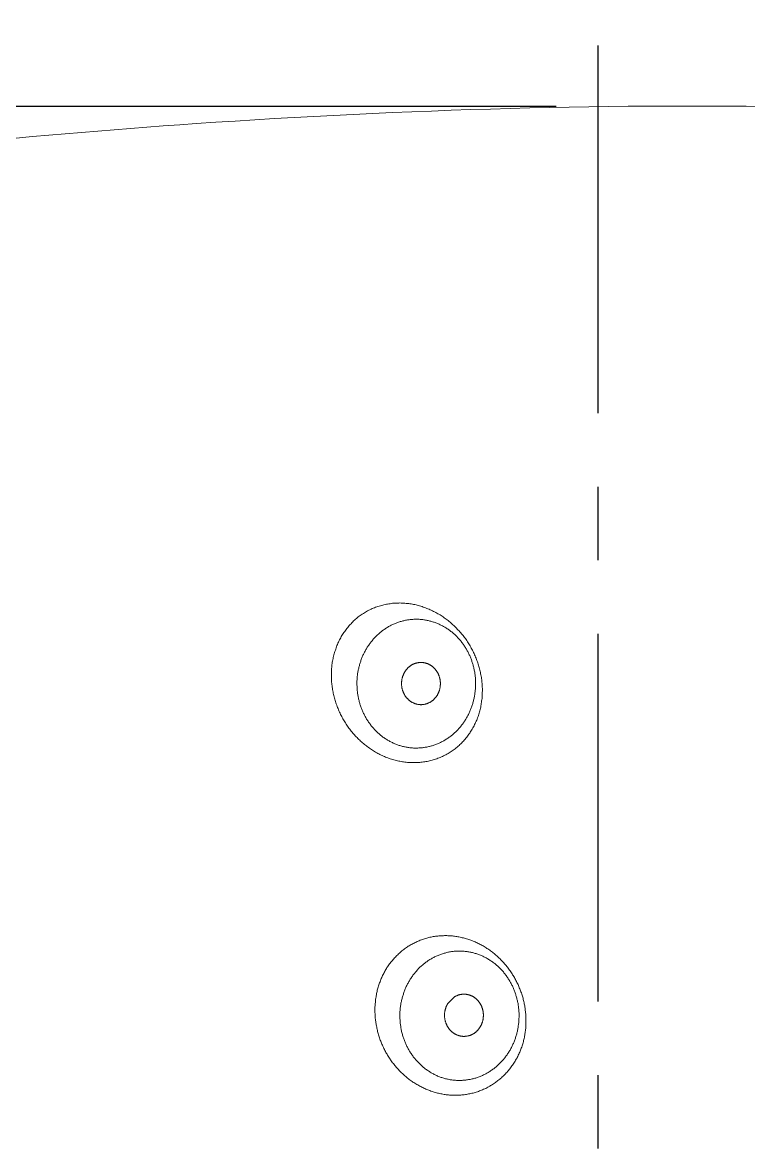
# Model space of a CAD drawing. Extents: x -5208 to -4788, y -2139 to -1842.
# Drawn here: x -5016.82 to -4999.55, y -2040.08 to -2013.2 of the extents above; entities that cross this region are included whole.
import ezdxf

# ---------------------------------------------------------------- set-up
doc = ezdxf.new("R2010")
doc.units = 0
doc.header["$LTSCALE"] = 7
doc.linetypes.add('CENTER', pattern=[2, 1.25, -0.25, 0.25, -0.25])
for name, color, linetype in [('1', 1, 'CENTER'), ('D', 2, 'CONTINUOUS'), ('Trimetric', 7, 'CONTINUOUS')]:
    doc.layers.add(name, color=color, linetype=linetype)

msp = doc.modelspace()

# ---------------------------------------------------------------- linework, layer by layer
at = {"layer": '1'}
msp.add_line((-5003.129, -2106.49), (-5003.129, -2013.196), dxfattribs=at)
at = {"layer": 'D'}
msp.add_line((-5004.129, -2015.196), (-5075.132, -2015.196), dxfattribs=at)
at = {"layer": 'Trimetric', "color": 0, "linetype": 'Continuous', "lineweight": 18}
for points in [[(-4999.141, -2015.192), (-4999.609, -2015.187), (-5000.077, -2015.184), (-5000.544, -2015.181), (-5001.012, -2015.181), (-5001.48, -2015.182), (-5001.948, -2015.184), (-5002.415, -2015.187), (-5002.883, -2015.193), (-5003.351, -2015.199), (-5003.818, -2015.207), (-5004.286, -2015.217), (-5004.754, -2015.226), (-5005.221, -2015.239), (-5005.689, -2015.252), (-5006.156, -2015.266), (-5006.624, -2015.283), (-5007.091, -2015.3), (-5007.559, -2015.317), (-5008.026, -2015.337), (-5008.493, -2015.358), (-5008.961, -2015.379), (-5009.428, -2015.403), (-5009.895, -2015.429), (-5010.362, -2015.454), (-5010.829, -2015.479), (-5011.296, -2015.509), (-5011.763, -2015.539), (-5012.229, -2015.569), (-5012.696, -2015.599)], [(-5012.696, -2015.599), (-5013.085, -2015.627), (-5013.475, -2015.655), (-5013.864, -2015.684), (-5014.254, -2015.713), (-5014.643, -2015.745), (-5015.032, -2015.776), (-5015.421, -2015.807), (-5015.811, -2015.84), (-5016.2, -2015.874), (-5016.589, -2015.908), (-5016.978, -2015.944)], [(-5006.707, -2036.539), (-5006.712, -2036.547), (-5006.717, -2036.556), (-5006.721, -2036.564), (-5006.726, -2036.573), (-5006.73, -2036.581), (-5006.734, -2036.59), (-5006.738, -2036.599), (-5006.742, -2036.608), (-5006.746, -2036.617), (-5006.75, -2036.626), (-5006.753, -2036.635), (-5006.756, -2036.644), (-5006.759, -2036.653), (-5006.762, -2036.662), (-5006.764, -2036.672), (-5006.767, -2036.681), (-5006.769, -2036.69), (-5006.771, -2036.7), (-5006.773, -2036.709), (-5006.775, -2036.719), (-5006.777, -2036.728), (-5006.778, -2036.738), (-5006.78, -2036.747), (-5006.781, -2036.757), (-5006.781, -2036.767), (-5006.782, -2036.776), (-5006.783, -2036.786), (-5006.784, -2036.795), (-5006.784, -2036.805), (-5006.784, -2036.815), (-5006.784, -2036.824), (-5006.784, -2036.834), (-5006.783, -2036.844), (-5006.783, -2036.853), (-5006.782, -2036.863), (-5006.781, -2036.873), (-5006.78, -2036.882), (-5006.779, -2036.892), (-5006.777, -2036.901), (-5006.775, -2036.911), (-5006.774, -2036.92), (-5006.772, -2036.93), (-5006.77, -2036.939), (-5006.767, -2036.949), (-5006.765, -2036.958), (-5006.763, -2036.967), (-5006.76, -2036.977), (-5006.757, -2036.986), (-5006.754, -2036.995), (-5006.751, -2037.004), (-5006.747, -2037.013), (-5006.744, -2037.022), (-5006.74, -2037.031), (-5006.736, -2037.04), (-5006.732, -2037.048), (-5006.728, -2037.057), (-5006.723, -2037.066), (-5006.718, -2037.074), (-5006.713, -2037.083), (-5006.709, -2037.091), (-5006.704, -2037.099), (-5006.698, -2037.107), (-5006.693, -2037.115), (-5006.688, -2037.123), (-5006.682, -2037.131), (-5006.676, -2037.139), (-5006.67, -2037.147), (-5006.664, -2037.154), (-5006.658, -2037.161), (-5006.652, -2037.169), (-5006.645, -2037.176), (-5006.638, -2037.183), (-5006.632, -2037.19), (-5006.625, -2037.196), (-5006.617, -2037.203), (-5006.61, -2037.209), (-5006.603, -2037.215), (-5006.595, -2037.221), (-5006.588, -2037.228), (-5006.58, -2037.233), (-5006.572, -2037.239), (-5006.564, -2037.244), (-5006.556, -2037.25), (-5006.548, -2037.255), (-5006.54, -2037.26), (-5006.531, -2037.265), (-5006.523, -2037.269), (-5006.514, -2037.274), (-5006.506, -2037.278), (-5006.497, -2037.282), (-5006.488, -2037.286), (-5006.479, -2037.289), (-5006.47, -2037.293), (-5006.461, -2037.296), (-5006.452, -2037.299), (-5006.442, -2037.302), (-5006.433, -2037.305), (-5006.424, -2037.307), (-5006.414, -2037.309), (-5006.405, -2037.311), (-5006.395, -2037.313), (-5006.386, -2037.315), (-5006.376, -2037.316), (-5006.367, -2037.317), (-5006.357, -2037.318), (-5006.348, -2037.319), (-5006.338, -2037.319), (-5006.328, -2037.32), (-5006.319, -2037.32), (-5006.309, -2037.32), (-5006.299, -2037.319), (-5006.29, -2037.318), (-5006.28, -2037.318), (-5006.27, -2037.317), (-5006.261, -2037.315), (-5006.251, -2037.314), (-5006.242, -2037.312), (-5006.232, -2037.31), (-5006.223, -2037.308), (-5006.213, -2037.306), (-5006.204, -2037.304), (-5006.195, -2037.301), (-5006.186, -2037.298), (-5006.177, -2037.295), (-5006.167, -2037.291), (-5006.158, -2037.288), (-5006.15, -2037.284), (-5006.141, -2037.28), (-5006.132, -2037.276), (-5006.123, -2037.272), (-5006.115, -2037.267), (-5006.106, -2037.262), (-5006.098, -2037.258), (-5006.09, -2037.253), (-5006.082, -2037.247), (-5006.074, -2037.242), (-5006.066, -2037.236), (-5006.058, -2037.23), (-5006.051, -2037.224), (-5006.043, -2037.219), (-5006.035, -2037.212), (-5006.028, -2037.206), (-5006.021, -2037.199), (-5006.014, -2037.193), (-5006.007, -2037.186), (-5006, -2037.179), (-5005.994, -2037.172), (-5005.987, -2037.165), (-5005.981, -2037.158), (-5005.975, -2037.15), (-5005.969, -2037.143), (-5005.963, -2037.135), (-5005.957, -2037.127), (-5005.951, -2037.119), (-5005.946, -2037.111), (-5005.941, -2037.103), (-5005.936, -2037.095), (-5005.931, -2037.087), (-5005.926, -2037.078), (-5005.922, -2037.07), (-5005.917, -2037.061), (-5005.913, -2037.053), (-5005.908, -2037.044), (-5005.905, -2037.035), (-5005.901, -2037.026), (-5005.897, -2037.017), (-5005.894, -2037.008), (-5005.89, -2036.999), (-5005.887, -2036.99), (-5005.884, -2036.981), (-5005.881, -2036.972), (-5005.879, -2036.962), (-5005.876, -2036.953), (-5005.874, -2036.944), (-5005.872, -2036.934), (-5005.87, -2036.925), (-5005.868, -2036.915), (-5005.866, -2036.906), (-5005.865, -2036.896), (-5005.864, -2036.887), (-5005.863, -2036.877), (-5005.861, -2036.868), (-5005.861, -2036.858), (-5005.86, -2036.848), (-5005.859, -2036.839), (-5005.859, -2036.829), (-5005.859, -2036.819), (-5005.859, -2036.81), (-5005.859, -2036.8), (-5005.86, -2036.79), (-5005.86, -2036.781), (-5005.861, -2036.771), (-5005.862, -2036.761), (-5005.864, -2036.752), (-5005.865, -2036.742), (-5005.866, -2036.733), (-5005.868, -2036.723), (-5005.87, -2036.714), (-5005.872, -2036.704), (-5005.873, -2036.695), (-5005.876, -2036.685), (-5005.878, -2036.676), (-5005.881, -2036.667), (-5005.883, -2036.657), (-5005.886, -2036.648), (-5005.889, -2036.639), (-5005.893, -2036.63), (-5005.896, -2036.621), (-5005.9, -2036.612), (-5005.904, -2036.603), (-5005.908, -2036.594), (-5005.912, -2036.586), (-5005.916, -2036.577), (-5005.92, -2036.568), (-5005.925, -2036.56), (-5005.93, -2036.552), (-5005.935, -2036.543), (-5005.94, -2036.535), (-5005.945, -2036.527), (-5005.95, -2036.519), (-5005.956, -2036.511), (-5005.961, -2036.503), (-5005.967, -2036.495), (-5005.973, -2036.488), (-5005.979, -2036.48), (-5005.985, -2036.473), (-5005.992, -2036.466), (-5005.998, -2036.458), (-5006.005, -2036.452), (-5006.012, -2036.445), (-5006.019, -2036.438), (-5006.026, -2036.432), (-5006.033, -2036.425), (-5006.041, -2036.419), (-5006.048, -2036.413), (-5006.056, -2036.407), (-5006.064, -2036.401), (-5006.071, -2036.395), (-5006.079, -2036.39), (-5006.087, -2036.384), (-5006.096, -2036.379), (-5006.104, -2036.374), (-5006.112, -2036.37), (-5006.121, -2036.365), (-5006.129, -2036.361), (-5006.138, -2036.356), (-5006.147, -2036.352), (-5006.156, -2036.349), (-5006.165, -2036.345), (-5006.174, -2036.341), (-5006.183, -2036.338), (-5006.192, -2036.335), (-5006.201, -2036.332), (-5006.21, -2036.33), (-5006.22, -2036.327), (-5006.229, -2036.325), (-5006.239, -2036.323), (-5006.248, -2036.322), (-5006.258, -2036.32), (-5006.267, -2036.318), (-5006.277, -2036.318), (-5006.287, -2036.317), (-5006.296, -2036.316), (-5006.306, -2036.315), (-5006.315, -2036.315), (-5006.325, -2036.315), (-5006.335, -2036.315), (-5006.344, -2036.315), (-5006.354, -2036.316), (-5006.364, -2036.317), (-5006.373, -2036.318), (-5006.383, -2036.319), (-5006.392, -2036.321), (-5006.402, -2036.323), (-5006.411, -2036.325), (-5006.421, -2036.326), (-5006.43, -2036.329), (-5006.439, -2036.331), (-5006.449, -2036.334), (-5006.458, -2036.337), (-5006.467, -2036.34), (-5006.476, -2036.343), (-5006.485, -2036.347), (-5006.494, -2036.351), (-5006.503, -2036.355), (-5006.512, -2036.359), (-5006.52, -2036.363), (-5006.529, -2036.367), (-5006.537, -2036.372), (-5006.546, -2036.377)], [(-5006.546, -2036.377), (-5006.707, -2036.539)]]:
    msp.add_lwpolyline(points, dxfattribs=at)
for points in [[(-5008.021, -2027.014), (-5007.992, -2027.013), (-5007.962, -2027.012), (-5007.932, -2027.01), (-5007.903, -2027.009), (-5007.873, -2027.008), (-5007.844, -2027.006), (-5007.814, -2027.008), (-5007.785, -2027.01), (-5007.755, -2027.012), (-5007.726, -2027.014), (-5007.696, -2027.016), (-5007.666, -2027.017), (-5007.637, -2027.021), (-5007.608, -2027.026), (-5007.578, -2027.03), (-5007.549, -2027.035), (-5007.52, -2027.041), (-5007.491, -2027.046), (-5007.462, -2027.053), (-5007.434, -2027.06), (-5007.405, -2027.067), (-5007.376, -2027.075), (-5007.348, -2027.084), (-5007.32, -2027.092), (-5007.292, -2027.102), (-5007.264, -2027.113), (-5007.236, -2027.123), (-5007.209, -2027.134), (-5007.181, -2027.145), (-5007.153, -2027.155), (-5007.126, -2027.167), (-5007.1, -2027.18), (-5007.073, -2027.193), (-5007.047, -2027.206), (-5007.02, -2027.219), (-5006.994, -2027.233), (-5006.967, -2027.246), (-5006.941, -2027.261), (-5006.916, -2027.276), (-5006.891, -2027.291), (-5006.866, -2027.307), (-5006.841, -2027.323), (-5006.816, -2027.339), (-5006.792, -2027.357), (-5006.768, -2027.374), (-5006.744, -2027.391), (-5006.72, -2027.409), (-5006.697, -2027.427), (-5006.674, -2027.446), (-5006.651, -2027.465), (-5006.629, -2027.485), (-5006.607, -2027.505), (-5006.585, -2027.525), (-5006.563, -2027.544), (-5006.541, -2027.564), (-5006.52, -2027.585), (-5006.5, -2027.606), (-5006.48, -2027.628), (-5006.459, -2027.65), (-5006.439, -2027.671), (-5006.419, -2027.693), (-5006.399, -2027.715), (-5006.38, -2027.738), (-5006.361, -2027.76), (-5006.343, -2027.783), (-5006.325, -2027.807), (-5006.307, -2027.831), (-5006.289, -2027.854), (-5006.272, -2027.879), (-5006.256, -2027.903), (-5006.239, -2027.928), (-5006.223, -2027.952), (-5006.207, -2027.977), (-5006.191, -2028.003), (-5006.176, -2028.028), (-5006.162, -2028.054), (-5006.147, -2028.08), (-5006.133, -2028.106), (-5006.119, -2028.132), (-5006.106, -2028.158), (-5006.093, -2028.185), (-5006.08, -2028.212), (-5006.068, -2028.239), (-5006.056, -2028.266), (-5006.044, -2028.293), (-5006.033, -2028.32), (-5006.022, -2028.348), (-5006.012, -2028.376), (-5006.003, -2028.404), (-5005.994, -2028.432), (-5005.985, -2028.46), (-5005.976, -2028.488), (-5005.967, -2028.517), (-5005.958, -2028.545), (-5005.951, -2028.574), (-5005.944, -2028.603), (-5005.938, -2028.631), (-5005.931, -2028.66), (-5005.925, -2028.689), (-5005.918, -2028.718), (-5005.913, -2028.747), (-5005.908, -2028.776), (-5005.903, -2028.806), (-5005.9, -2028.835), (-5005.896, -2028.864), (-5005.893, -2028.894), (-5005.89, -2028.923), (-5005.888, -2028.953), (-5005.886, -2028.982), (-5005.885, -2029.012), (-5005.884, -2029.042), (-5005.883, -2029.071), (-5005.883, -2029.101), (-5005.885, -2029.13), (-5005.886, -2029.16), (-5005.888, -2029.19), (-5005.889, -2029.219), (-5005.891, -2029.249), (-5005.892, -2029.278), (-5005.897, -2029.308), (-5005.901, -2029.337), (-5005.905, -2029.366), (-5005.909, -2029.396), (-5005.913, -2029.425), (-5005.918, -2029.454), (-5005.924, -2029.483), (-5005.93, -2029.512), (-5005.937, -2029.541), (-5005.944, -2029.57), (-5005.952, -2029.598), (-5005.96, -2029.627), (-5005.969, -2029.655), (-5005.978, -2029.683), (-5005.987, -2029.711), (-5005.998, -2029.739), (-5006.008, -2029.767), (-5006.019, -2029.794), (-5006.031, -2029.821), (-5006.044, -2029.848), (-5006.057, -2029.875), (-5006.069, -2029.901), (-5006.082, -2029.928), (-5006.094, -2029.955), (-5006.11, -2029.98), (-5006.125, -2030.006), (-5006.14, -2030.031), (-5006.156, -2030.056), (-5006.171, -2030.082), (-5006.186, -2030.107), (-5006.203, -2030.131), (-5006.221, -2030.155), (-5006.238, -2030.179), (-5006.257, -2030.202), (-5006.275, -2030.225), (-5006.294, -2030.248), (-5006.314, -2030.27), (-5006.334, -2030.292), (-5006.354, -2030.314), (-5006.375, -2030.335), (-5006.395, -2030.356), (-5006.417, -2030.377), (-5006.439, -2030.397), (-5006.461, -2030.416), (-5006.483, -2030.436), (-5006.506, -2030.454), (-5006.529, -2030.473), (-5006.553, -2030.491), (-5006.577, -2030.508), (-5006.601, -2030.525), (-5006.625, -2030.542), (-5006.65, -2030.558), (-5006.675, -2030.574), (-5006.701, -2030.589), (-5006.727, -2030.602), (-5006.753, -2030.616), (-5006.78, -2030.63), (-5006.806, -2030.643), (-5006.832, -2030.657), (-5006.859, -2030.669), (-5006.887, -2030.68), (-5006.914, -2030.691), (-5006.942, -2030.701), (-5006.97, -2030.712), (-5006.997, -2030.723), (-5007.025, -2030.732), (-5007.054, -2030.741), (-5007.082, -2030.749), (-5007.111, -2030.756), (-5007.14, -2030.763), (-5007.168, -2030.77), (-5007.197, -2030.776), (-5007.227, -2030.781), (-5007.256, -2030.786), (-5007.285, -2030.79), (-5007.314, -2030.794), (-5007.344, -2030.798), (-5007.373, -2030.8), (-5007.403, -2030.802), (-5007.432, -2030.804), (-5007.462, -2030.805), (-5007.492, -2030.806), (-5007.521, -2030.806), (-5007.551, -2030.806), (-5007.58, -2030.805), (-5007.61, -2030.804), (-5007.64, -2030.801), (-5007.669, -2030.799), (-5007.699, -2030.796), (-5007.728, -2030.793), (-5007.757, -2030.789), (-5007.787, -2030.784), (-5007.816, -2030.779), (-5007.845, -2030.774), (-5007.874, -2030.768), (-5007.903, -2030.761), (-5007.931, -2030.754), (-5007.96, -2030.747), (-5007.989, -2030.739), (-5008.017, -2030.731), (-5008.046, -2030.723), (-5008.074, -2030.713), (-5008.102, -2030.703), (-5008.13, -2030.694), (-5008.157, -2030.683), (-5008.185, -2030.672), (-5008.212, -2030.661), (-5008.239, -2030.649), (-5008.266, -2030.637), (-5008.293, -2030.624), (-5008.32, -2030.611), (-5008.346, -2030.598), (-5008.372, -2030.584), (-5008.398, -2030.57), (-5008.423, -2030.554), (-5008.449, -2030.539), (-5008.474, -2030.523), (-5008.499, -2030.508), (-5008.524, -2030.492), (-5008.549, -2030.476), (-5008.573, -2030.459), (-5008.597, -2030.441), (-5008.621, -2030.423), (-5008.644, -2030.405), (-5008.668, -2030.388), (-5008.691, -2030.37), (-5008.714, -2030.351), (-5008.737, -2030.332), (-5008.759, -2030.312), (-5008.781, -2030.293), (-5008.803, -2030.272), (-5008.824, -2030.252), (-5008.846, -2030.231), (-5008.866, -2030.21), (-5008.887, -2030.189), (-5008.907, -2030.167), (-5008.927, -2030.145), (-5008.946, -2030.123), (-5008.966, -2030.101), (-5008.985, -2030.078), (-5009.003, -2030.055), (-5009.022, -2030.032), (-5009.04, -2030.008), (-5009.057, -2029.984), (-5009.075, -2029.96), (-5009.092, -2029.936), (-5009.109, -2029.912), (-5009.125, -2029.887), (-5009.141, -2029.862), (-5009.157, -2029.837), (-5009.172, -2029.812), (-5009.188, -2029.786), (-5009.202, -2029.761), (-5009.216, -2029.735), (-5009.231, -2029.709), (-5009.244, -2029.682), (-5009.257, -2029.656), (-5009.27, -2029.629), (-5009.283, -2029.602), (-5009.295, -2029.575), (-5009.307, -2029.548), (-5009.318, -2029.521), (-5009.329, -2029.493), (-5009.34, -2029.466), (-5009.35, -2029.438), (-5009.36, -2029.41), (-5009.369, -2029.382), (-5009.379, -2029.354), (-5009.387, -2029.326), (-5009.396, -2029.297), (-5009.404, -2029.269), (-5009.411, -2029.24), (-5009.418, -2029.211), (-5009.425, -2029.183), (-5009.432, -2029.154), (-5009.437, -2029.125), (-5009.443, -2029.096), (-5009.448, -2029.066), (-5009.452, -2029.037), (-5009.456, -2029.008), (-5009.46, -2028.978), (-5009.463, -2028.949), (-5009.467, -2028.92), (-5009.47, -2028.89), (-5009.471, -2028.861), (-5009.473, -2028.831), (-5009.474, -2028.801), (-5009.475, -2028.772), (-5009.476, -2028.742), (-5009.477, -2028.713), (-5009.477, -2028.683), (-5009.476, -2028.653), (-5009.475, -2028.624), (-5009.473, -2028.594), (-5009.471, -2028.565), (-5009.469, -2028.535), (-5009.465, -2028.506), (-5009.462, -2028.476), (-5009.458, -2028.447), (-5009.454, -2028.418), (-5009.449, -2028.388), (-5009.443, -2028.359), (-5009.437, -2028.331), (-5009.43, -2028.302), (-5009.423, -2028.273), (-5009.416, -2028.244), (-5009.409, -2028.215), (-5009.402, -2028.187), (-5009.392, -2028.159), (-5009.382, -2028.131), (-5009.373, -2028.103), (-5009.363, -2028.075), (-5009.353, -2028.047), (-5009.343, -2028.019), (-5009.332, -2027.992), (-5009.32, -2027.964), (-5009.308, -2027.937), (-5009.295, -2027.911), (-5009.282, -2027.884), (-5009.269, -2027.858), (-5009.255, -2027.832), (-5009.24, -2027.806), (-5009.225, -2027.78), (-5009.21, -2027.755), (-5009.194, -2027.73), (-5009.177, -2027.705), (-5009.16, -2027.682), (-5009.142, -2027.658), (-5009.124, -2027.634), (-5009.106, -2027.611), (-5009.088, -2027.587), (-5009.07, -2027.564), (-5009.05, -2027.542), (-5009.03, -2027.52), (-5009.009, -2027.499), (-5008.989, -2027.477), (-5008.969, -2027.456), (-5008.948, -2027.434), (-5008.927, -2027.414), (-5008.904, -2027.395), (-5008.882, -2027.375), (-5008.859, -2027.356), (-5008.836, -2027.338), (-5008.812, -2027.32), (-5008.788, -2027.303), (-5008.764, -2027.285), (-5008.74, -2027.269), (-5008.715, -2027.253), (-5008.69, -2027.237), (-5008.665, -2027.222), (-5008.639, -2027.207), (-5008.613, -2027.193), (-5008.587, -2027.179), (-5008.56, -2027.166), (-5008.533, -2027.153), (-5008.506, -2027.141), (-5008.479, -2027.13), (-5008.452, -2027.118), (-5008.424, -2027.108), (-5008.396, -2027.098), (-5008.368, -2027.088), (-5008.34, -2027.08), (-5008.311, -2027.072), (-5008.283, -2027.064), (-5008.254, -2027.057), (-5008.225, -2027.049), (-5008.197, -2027.041), (-5008.168, -2027.037), (-5008.138, -2027.032), (-5008.109, -2027.028), (-5008.08, -2027.023), (-5008.051, -2027.019)], [(-5007.461, -2030.46), (-5007.482, -2030.459), (-5007.504, -2030.459), (-5007.526, -2030.458), (-5007.547, -2030.456), (-5007.569, -2030.455), (-5007.59, -2030.453), (-5007.612, -2030.45), (-5007.633, -2030.447), (-5007.655, -2030.444), (-5007.676, -2030.441), (-5007.697, -2030.437), (-5007.718, -2030.433), (-5007.74, -2030.429), (-5007.761, -2030.423), (-5007.782, -2030.418), (-5007.803, -2030.413), (-5007.823, -2030.407), (-5007.844, -2030.401), (-5007.865, -2030.394), (-5007.885, -2030.387), (-5007.906, -2030.38), (-5007.926, -2030.373), (-5007.946, -2030.365), (-5007.966, -2030.357), (-5007.986, -2030.348), (-5008.006, -2030.339), (-5008.025, -2030.329), (-5008.044, -2030.319), (-5008.063, -2030.309), (-5008.082, -2030.299), (-5008.102, -2030.289), (-5008.121, -2030.279), (-5008.139, -2030.268), (-5008.157, -2030.256), (-5008.175, -2030.244), (-5008.193, -2030.232), (-5008.212, -2030.221), (-5008.23, -2030.209), (-5008.248, -2030.197), (-5008.265, -2030.184), (-5008.282, -2030.171), (-5008.299, -2030.157), (-5008.316, -2030.143), (-5008.332, -2030.129), (-5008.349, -2030.115), (-5008.364, -2030.101), (-5008.38, -2030.086), (-5008.396, -2030.071), (-5008.412, -2030.056), (-5008.427, -2030.04), (-5008.442, -2030.025), (-5008.457, -2030.009), (-5008.47, -2029.993), (-5008.484, -2029.976), (-5008.498, -2029.959), (-5008.512, -2029.943), (-5008.526, -2029.926), (-5008.54, -2029.91), (-5008.553, -2029.893), (-5008.565, -2029.875), (-5008.577, -2029.857), (-5008.59, -2029.839), (-5008.602, -2029.821), (-5008.614, -2029.803), (-5008.626, -2029.785), (-5008.638, -2029.767), (-5008.649, -2029.748), (-5008.659, -2029.73), (-5008.67, -2029.711), (-5008.68, -2029.692), (-5008.69, -2029.673), (-5008.7, -2029.653), (-5008.709, -2029.634), (-5008.718, -2029.614), (-5008.727, -2029.595), (-5008.736, -2029.575), (-5008.745, -2029.555), (-5008.753, -2029.535), (-5008.761, -2029.515), (-5008.768, -2029.494), (-5008.775, -2029.474), (-5008.783, -2029.454), (-5008.789, -2029.433), (-5008.796, -2029.412), (-5008.802, -2029.392), (-5008.808, -2029.371), (-5008.814, -2029.35), (-5008.819, -2029.329), (-5008.824, -2029.308), (-5008.829, -2029.287), (-5008.834, -2029.266), (-5008.838, -2029.245), (-5008.842, -2029.224), (-5008.845, -2029.202), (-5008.848, -2029.181), (-5008.851, -2029.159), (-5008.854, -2029.138), (-5008.857, -2029.116), (-5008.86, -2029.095), (-5008.862, -2029.073), (-5008.863, -2029.052), (-5008.864, -2029.03), (-5008.865, -2029.009), (-5008.866, -2028.987), (-5008.867, -2028.965), (-5008.868, -2028.944), (-5008.869, -2028.922), (-5008.868, -2028.901), (-5008.868, -2028.879), (-5008.867, -2028.857), (-5008.866, -2028.836), (-5008.865, -2028.814), (-5008.863, -2028.793), (-5008.862, -2028.771), (-5008.86, -2028.75), (-5008.857, -2028.728), (-5008.854, -2028.707), (-5008.851, -2028.685), (-5008.848, -2028.664), (-5008.845, -2028.642), (-5008.841, -2028.621), (-5008.836, -2028.6), (-5008.831, -2028.579), (-5008.826, -2028.558), (-5008.821, -2028.537), (-5008.816, -2028.516), (-5008.811, -2028.495), (-5008.806, -2028.474), (-5008.799, -2028.453), (-5008.792, -2028.433), (-5008.786, -2028.412), (-5008.779, -2028.392), (-5008.772, -2028.371), (-5008.765, -2028.351), (-5008.758, -2028.33), (-5008.75, -2028.31), (-5008.742, -2028.29), (-5008.733, -2028.27), (-5008.724, -2028.251), (-5008.715, -2028.231), (-5008.706, -2028.211), (-5008.696, -2028.192), (-5008.686, -2028.173), (-5008.676, -2028.154), (-5008.666, -2028.135), (-5008.655, -2028.116), (-5008.644, -2028.097), (-5008.633, -2028.079), (-5008.622, -2028.06), (-5008.609, -2028.043), (-5008.597, -2028.025), (-5008.585, -2028.007), (-5008.573, -2027.989), (-5008.561, -2027.971), (-5008.548, -2027.953), (-5008.535, -2027.937), (-5008.521, -2027.92), (-5008.507, -2027.904), (-5008.493, -2027.887), (-5008.479, -2027.87), (-5008.465, -2027.854), (-5008.451, -2027.837), (-5008.436, -2027.822), (-5008.421, -2027.806), (-5008.406, -2027.791), (-5008.39, -2027.776), (-5008.375, -2027.761), (-5008.359, -2027.746), (-5008.342, -2027.732), (-5008.326, -2027.718), (-5008.309, -2027.704), (-5008.293, -2027.69), (-5008.275, -2027.677), (-5008.258, -2027.664), (-5008.241, -2027.651), (-5008.223, -2027.639), (-5008.205, -2027.627), (-5008.188, -2027.614), (-5008.169, -2027.603), (-5008.151, -2027.591), (-5008.132, -2027.58), (-5008.114, -2027.569), (-5008.095, -2027.558), (-5008.076, -2027.548), (-5008.057, -2027.538), (-5008.037, -2027.529), (-5008.018, -2027.519), (-5007.998, -2027.51), (-5007.978, -2027.502), (-5007.958, -2027.494), (-5007.938, -2027.487), (-5007.918, -2027.479), (-5007.898, -2027.471), (-5007.877, -2027.463), (-5007.857, -2027.456), (-5007.836, -2027.45), (-5007.815, -2027.445), (-5007.794, -2027.439), (-5007.773, -2027.434), (-5007.753, -2027.428), (-5007.732, -2027.422), (-5007.71, -2027.418), (-5007.689, -2027.414), (-5007.668, -2027.41), (-5007.647, -2027.407), (-5007.625, -2027.404), (-5007.604, -2027.401), (-5007.582, -2027.399), (-5007.561, -2027.397), (-5007.539, -2027.396), (-5007.517, -2027.394), (-5007.496, -2027.394), (-5007.474, -2027.393), (-5007.453, -2027.393), (-5007.431, -2027.394), (-5007.409, -2027.394), (-5007.388, -2027.395), (-5007.366, -2027.396), (-5007.345, -2027.398), (-5007.323, -2027.4), (-5007.302, -2027.402), (-5007.28, -2027.405), (-5007.259, -2027.408), (-5007.237, -2027.412), (-5007.216, -2027.415), (-5007.195, -2027.42), (-5007.174, -2027.424), (-5007.153, -2027.43), (-5007.132, -2027.436), (-5007.111, -2027.441), (-5007.09, -2027.447), (-5007.069, -2027.453), (-5007.049, -2027.459), (-5007.028, -2027.466), (-5007.008, -2027.474), (-5006.988, -2027.482), (-5006.968, -2027.49), (-5006.948, -2027.497), (-5006.928, -2027.505), (-5006.908, -2027.514), (-5006.888, -2027.523), (-5006.869, -2027.532), (-5006.849, -2027.542), (-5006.83, -2027.552), (-5006.811, -2027.563), (-5006.792, -2027.573), (-5006.774, -2027.584), (-5006.756, -2027.596), (-5006.737, -2027.607), (-5006.719, -2027.619), (-5006.701, -2027.631), (-5006.683, -2027.644), (-5006.666, -2027.656), (-5006.649, -2027.669), (-5006.631, -2027.682), (-5006.614, -2027.696), (-5006.598, -2027.71), (-5006.581, -2027.724), (-5006.565, -2027.738), (-5006.549, -2027.752), (-5006.533, -2027.767), (-5006.517, -2027.782), (-5006.502, -2027.797), (-5006.487, -2027.812), (-5006.472, -2027.828), (-5006.457, -2027.843), (-5006.442, -2027.86), (-5006.428, -2027.876), (-5006.414, -2027.892), (-5006.4, -2027.909), (-5006.387, -2027.926), (-5006.373, -2027.943), (-5006.36, -2027.96), (-5006.348, -2027.978), (-5006.335, -2027.995), (-5006.322, -2028.013), (-5006.311, -2028.031), (-5006.299, -2028.049), (-5006.287, -2028.067), (-5006.276, -2028.086), (-5006.265, -2028.104), (-5006.254, -2028.123), (-5006.243, -2028.142), (-5006.233, -2028.161), (-5006.223, -2028.18), (-5006.213, -2028.199), (-5006.204, -2028.219), (-5006.194, -2028.238), (-5006.186, -2028.258), (-5006.177, -2028.278), (-5006.169, -2028.298), (-5006.16, -2028.318), (-5006.153, -2028.338), (-5006.145, -2028.358), (-5006.138, -2028.379), (-5006.131, -2028.399), (-5006.124, -2028.42), (-5006.118, -2028.44), (-5006.111, -2028.461), (-5006.105, -2028.482), (-5006.1, -2028.503), (-5006.094, -2028.524), (-5006.089, -2028.545), (-5006.084, -2028.566), (-5006.08, -2028.587), (-5006.075, -2028.608), (-5006.071, -2028.629), (-5006.067, -2028.65), (-5006.064, -2028.672), (-5006.061, -2028.693), (-5006.058, -2028.715), (-5006.055, -2028.736), (-5006.053, -2028.758), (-5006.051, -2028.779), (-5006.049, -2028.801), (-5006.048, -2028.822), (-5006.047, -2028.844), (-5006.046, -2028.865), (-5006.045, -2028.887), (-5006.045, -2028.909), (-5006.044, -2028.93), (-5006.045, -2028.952), (-5006.046, -2028.974), (-5006.047, -2028.995), (-5006.048, -2029.017), (-5006.049, -2029.038), (-5006.051, -2029.06), (-5006.052, -2029.082), (-5006.055, -2029.103), (-5006.058, -2029.124), (-5006.061, -2029.146), (-5006.064, -2029.167), (-5006.067, -2029.189), (-5006.069, -2029.21), (-5006.073, -2029.231), (-5006.077, -2029.253), (-5006.081, -2029.274), (-5006.086, -2029.295), (-5006.091, -2029.316), (-5006.096, -2029.337), (-5006.102, -2029.358), (-5006.107, -2029.379), (-5006.114, -2029.399), (-5006.12, -2029.42), (-5006.126, -2029.441), (-5006.133, -2029.461), (-5006.141, -2029.482), (-5006.148, -2029.502), (-5006.155, -2029.522), (-5006.164, -2029.542), (-5006.172, -2029.562), (-5006.18, -2029.582), (-5006.189, -2029.602), (-5006.198, -2029.622), (-5006.207, -2029.641), (-5006.217, -2029.661), (-5006.227, -2029.68), (-5006.237, -2029.699), (-5006.247, -2029.718), (-5006.258, -2029.737), (-5006.269, -2029.756), (-5006.28, -2029.774), (-5006.291, -2029.792), (-5006.303, -2029.81), (-5006.315, -2029.829), (-5006.327, -2029.847), (-5006.34, -2029.864), (-5006.352, -2029.882), (-5006.365, -2029.899), (-5006.378, -2029.916), (-5006.392, -2029.933), (-5006.405, -2029.95), (-5006.419, -2029.967), (-5006.433, -2029.983), (-5006.448, -2029.999), (-5006.462, -2030.015), (-5006.477, -2030.031), (-5006.492, -2030.046), (-5006.507, -2030.062), (-5006.523, -2030.077), (-5006.539, -2030.091), (-5006.555, -2030.106), (-5006.571, -2030.121), (-5006.587, -2030.135), (-5006.604, -2030.148), (-5006.621, -2030.162), (-5006.638, -2030.175), (-5006.655, -2030.189), (-5006.672, -2030.201), (-5006.69, -2030.213), (-5006.708, -2030.225), (-5006.727, -2030.237), (-5006.745, -2030.249), (-5006.763, -2030.26), (-5006.781, -2030.272), (-5006.799, -2030.283), (-5006.819, -2030.293), (-5006.838, -2030.303), (-5006.857, -2030.313), (-5006.877, -2030.323), (-5006.896, -2030.333), (-5006.915, -2030.342), (-5006.935, -2030.351), (-5006.955, -2030.36), (-5006.975, -2030.368), (-5006.995, -2030.375), (-5007.015, -2030.383), (-5007.036, -2030.39), (-5007.056, -2030.397), (-5007.077, -2030.403), (-5007.098, -2030.409), (-5007.118, -2030.415), (-5007.139, -2030.42), (-5007.16, -2030.425), (-5007.182, -2030.43), (-5007.203, -2030.434), (-5007.224, -2030.437), (-5007.246, -2030.441), (-5007.267, -2030.444), (-5007.288, -2030.448), (-5007.31, -2030.451), (-5007.331, -2030.453), (-5007.353, -2030.454), (-5007.374, -2030.455), (-5007.396, -2030.457), (-5007.417, -2030.458), (-5007.439, -2030.459)], [(-5007.344, -2029.426), (-5007.334, -2029.426), (-5007.324, -2029.425), (-5007.314, -2029.425), (-5007.304, -2029.424), (-5007.295, -2029.423), (-5007.285, -2029.422), (-5007.275, -2029.42), (-5007.265, -2029.418), (-5007.256, -2029.417), (-5007.246, -2029.415), (-5007.237, -2029.412), (-5007.227, -2029.41), (-5007.218, -2029.407), (-5007.208, -2029.404), (-5007.199, -2029.401), (-5007.19, -2029.397), (-5007.181, -2029.394), (-5007.172, -2029.39), (-5007.163, -2029.386), (-5007.154, -2029.381), (-5007.145, -2029.377), (-5007.136, -2029.372), (-5007.128, -2029.368), (-5007.119, -2029.363), (-5007.111, -2029.357), (-5007.103, -2029.352), (-5007.094, -2029.346), (-5007.086, -2029.341), (-5007.078, -2029.335), (-5007.071, -2029.329), (-5007.063, -2029.323), (-5007.056, -2029.316), (-5007.048, -2029.31), (-5007.041, -2029.303), (-5007.034, -2029.296), (-5007.027, -2029.289), (-5007.02, -2029.282), (-5007.014, -2029.275), (-5007.007, -2029.267), (-5007.001, -2029.26), (-5006.995, -2029.252), (-5006.988, -2029.245), (-5006.983, -2029.237), (-5006.977, -2029.229), (-5006.972, -2029.22), (-5006.966, -2029.212), (-5006.96, -2029.204), (-5006.955, -2029.196), (-5006.95, -2029.187), (-5006.946, -2029.179), (-5006.941, -2029.17), (-5006.937, -2029.161), (-5006.932, -2029.152), (-5006.928, -2029.143), (-5006.924, -2029.134), (-5006.921, -2029.125), (-5006.917, -2029.116), (-5006.914, -2029.107), (-5006.91, -2029.097), (-5006.907, -2029.088), (-5006.905, -2029.079), (-5006.902, -2029.069), (-5006.899, -2029.06), (-5006.897, -2029.05), (-5006.895, -2029.041), (-5006.893, -2029.031), (-5006.891, -2029.021), (-5006.889, -2029.012), (-5006.888, -2029.002), (-5006.887, -2028.992), (-5006.886, -2028.982), (-5006.884, -2028.972), (-5006.884, -2028.963), (-5006.883, -2028.953), (-5006.883, -2028.943), (-5006.883, -2028.933), (-5006.882, -2028.923), (-5006.882, -2028.913), (-5006.883, -2028.904), (-5006.883, -2028.894), (-5006.884, -2028.884), (-5006.884, -2028.874), (-5006.886, -2028.864), (-5006.887, -2028.855), (-5006.888, -2028.845), (-5006.89, -2028.835), (-5006.891, -2028.825), (-5006.893, -2028.816), (-5006.896, -2028.806), (-5006.898, -2028.797), (-5006.9, -2028.787), (-5006.902, -2028.777), (-5006.905, -2028.768), (-5006.909, -2028.759), (-5006.912, -2028.749), (-5006.915, -2028.74), (-5006.918, -2028.731), (-5006.922, -2028.722), (-5006.925, -2028.713), (-5006.929, -2028.704), (-5006.933, -2028.695), (-5006.938, -2028.686), (-5006.942, -2028.677), (-5006.947, -2028.668), (-5006.952, -2028.66), (-5006.957, -2028.651), (-5006.962, -2028.643), (-5006.967, -2028.635), (-5006.973, -2028.626), (-5006.978, -2028.618), (-5006.984, -2028.61), (-5006.99, -2028.602), (-5006.996, -2028.595), (-5007.002, -2028.587), (-5007.009, -2028.58), (-5007.015, -2028.572), (-5007.022, -2028.565), (-5007.029, -2028.558), (-5007.036, -2028.551), (-5007.043, -2028.544), (-5007.05, -2028.537), (-5007.057, -2028.531), (-5007.065, -2028.525), (-5007.072, -2028.518), (-5007.08, -2028.512), (-5007.088, -2028.506), (-5007.096, -2028.5), (-5007.104, -2028.495), (-5007.112, -2028.49), (-5007.121, -2028.484), (-5007.129, -2028.479), (-5007.138, -2028.475), (-5007.146, -2028.47), (-5007.155, -2028.466), (-5007.164, -2028.461), (-5007.173, -2028.457), (-5007.182, -2028.454), (-5007.191, -2028.45), (-5007.201, -2028.447), (-5007.21, -2028.443), (-5007.219, -2028.44), (-5007.229, -2028.438), (-5007.238, -2028.435), (-5007.248, -2028.433), (-5007.257, -2028.43), (-5007.267, -2028.428), (-5007.277, -2028.427), (-5007.286, -2028.425), (-5007.296, -2028.424), (-5007.306, -2028.423), (-5007.316, -2028.422), (-5007.325, -2028.421), (-5007.335, -2028.421), (-5007.345, -2028.421), (-5007.355, -2028.421), (-5007.365, -2028.422), (-5007.375, -2028.422), (-5007.384, -2028.423), (-5007.394, -2028.424), (-5007.404, -2028.425), (-5007.414, -2028.427), (-5007.423, -2028.429), (-5007.433, -2028.43), (-5007.443, -2028.432), (-5007.452, -2028.435), (-5007.462, -2028.437), (-5007.471, -2028.44), (-5007.481, -2028.443), (-5007.49, -2028.446), (-5007.499, -2028.45), (-5007.508, -2028.453), (-5007.517, -2028.457), (-5007.526, -2028.461), (-5007.535, -2028.465), (-5007.544, -2028.47), (-5007.553, -2028.474), (-5007.561, -2028.479), (-5007.57, -2028.484), (-5007.578, -2028.489), (-5007.586, -2028.495), (-5007.595, -2028.5), (-5007.603, -2028.506), (-5007.61, -2028.512), (-5007.618, -2028.518), (-5007.626, -2028.525), (-5007.633, -2028.531), (-5007.641, -2028.537), (-5007.648, -2028.544), (-5007.655, -2028.551), (-5007.662, -2028.558), (-5007.669, -2028.565), (-5007.675, -2028.572), (-5007.682, -2028.579), (-5007.688, -2028.587), (-5007.694, -2028.595), (-5007.701, -2028.602), (-5007.706, -2028.61), (-5007.712, -2028.618), (-5007.718, -2028.626), (-5007.723, -2028.634), (-5007.728, -2028.643), (-5007.733, -2028.651), (-5007.738, -2028.66), (-5007.743, -2028.669), (-5007.748, -2028.677), (-5007.752, -2028.686), (-5007.756, -2028.695), (-5007.76, -2028.704), (-5007.764, -2028.713), (-5007.768, -2028.722), (-5007.772, -2028.731), (-5007.775, -2028.74), (-5007.778, -2028.75), (-5007.781, -2028.759), (-5007.784, -2028.768), (-5007.787, -2028.778), (-5007.79, -2028.787), (-5007.792, -2028.797), (-5007.794, -2028.806), (-5007.796, -2028.816), (-5007.798, -2028.826), (-5007.799, -2028.836), (-5007.801, -2028.845), (-5007.802, -2028.855), (-5007.803, -2028.865), (-5007.805, -2028.875), (-5007.805, -2028.884), (-5007.805, -2028.894), (-5007.806, -2028.904), (-5007.806, -2028.914), (-5007.807, -2028.924), (-5007.807, -2028.934), (-5007.806, -2028.943), (-5007.806, -2028.953), (-5007.805, -2028.963), (-5007.804, -2028.973), (-5007.803, -2028.983), (-5007.802, -2028.992), (-5007.801, -2029.002), (-5007.799, -2029.012), (-5007.798, -2029.022), (-5007.796, -2029.031), (-5007.794, -2029.041), (-5007.791, -2029.051), (-5007.789, -2029.06), (-5007.787, -2029.07), (-5007.784, -2029.079), (-5007.781, -2029.088), (-5007.778, -2029.098), (-5007.774, -2029.107), (-5007.771, -2029.116), (-5007.767, -2029.125), (-5007.763, -2029.134), (-5007.759, -2029.143), (-5007.755, -2029.152), (-5007.751, -2029.161), (-5007.746, -2029.17), (-5007.742, -2029.179), (-5007.737, -2029.187), (-5007.732, -2029.196), (-5007.727, -2029.204), (-5007.722, -2029.213), (-5007.717, -2029.221), (-5007.711, -2029.229), (-5007.705, -2029.237), (-5007.699, -2029.245), (-5007.693, -2029.253), (-5007.687, -2029.26), (-5007.681, -2029.268), (-5007.674, -2029.275), (-5007.667, -2029.282), (-5007.66, -2029.289), (-5007.653, -2029.296), (-5007.646, -2029.303), (-5007.639, -2029.31), (-5007.632, -2029.316), (-5007.624, -2029.322), (-5007.616, -2029.329), (-5007.609, -2029.335), (-5007.601, -2029.341), (-5007.593, -2029.347), (-5007.585, -2029.352), (-5007.577, -2029.357), (-5007.568, -2029.363), (-5007.56, -2029.368), (-5007.551, -2029.372), (-5007.543, -2029.377), (-5007.534, -2029.382), (-5007.525, -2029.386), (-5007.516, -2029.39), (-5007.507, -2029.394), (-5007.498, -2029.397), (-5007.488, -2029.401), (-5007.479, -2029.404), (-5007.47, -2029.407), (-5007.46, -2029.41), (-5007.451, -2029.412), (-5007.441, -2029.415), (-5007.432, -2029.417), (-5007.422, -2029.418), (-5007.412, -2029.42), (-5007.403, -2029.422), (-5007.393, -2029.423), (-5007.383, -2029.424), (-5007.373, -2029.425), (-5007.363, -2029.425), (-5007.354, -2029.426)], [(-5006.572, -2034.932), (-5006.598, -2034.93), (-5006.625, -2034.929), (-5006.652, -2034.927), (-5006.679, -2034.925), (-5006.705, -2034.924), (-5006.732, -2034.922), (-5006.759, -2034.921), (-5006.785, -2034.922), (-5006.812, -2034.923), (-5006.839, -2034.925), (-5006.866, -2034.926), (-5006.892, -2034.927), (-5006.919, -2034.928), (-5006.946, -2034.931), (-5006.972, -2034.934), (-5006.999, -2034.937), (-5007.025, -2034.941), (-5007.052, -2034.946), (-5007.078, -2034.95), (-5007.104, -2034.955), (-5007.13, -2034.961), (-5007.157, -2034.967), (-5007.182, -2034.973), (-5007.208, -2034.98), (-5007.234, -2034.988), (-5007.26, -2034.996), (-5007.285, -2035.004), (-5007.31, -2035.014), (-5007.335, -2035.023), (-5007.36, -2035.033), (-5007.385, -2035.042), (-5007.41, -2035.052), (-5007.435, -2035.062), (-5007.459, -2035.074), (-5007.482, -2035.086), (-5007.506, -2035.098), (-5007.53, -2035.11), (-5007.554, -2035.122), (-5007.578, -2035.135), (-5007.601, -2035.148), (-5007.624, -2035.162), (-5007.647, -2035.176), (-5007.669, -2035.19), (-5007.691, -2035.205), (-5007.713, -2035.221), (-5007.735, -2035.236), (-5007.756, -2035.253), (-5007.777, -2035.269), (-5007.798, -2035.286), (-5007.819, -2035.303), (-5007.839, -2035.32), (-5007.859, -2035.338), (-5007.879, -2035.356), (-5007.898, -2035.375), (-5007.916, -2035.394), (-5007.935, -2035.413), (-5007.954, -2035.432), (-5007.973, -2035.451), (-5007.991, -2035.471), (-5008.008, -2035.491), (-5008.025, -2035.512), (-5008.041, -2035.533), (-5008.058, -2035.554), (-5008.075, -2035.575), (-5008.092, -2035.596), (-5008.108, -2035.617), (-5008.123, -2035.639), (-5008.138, -2035.662), (-5008.153, -2035.684), (-5008.167, -2035.707), (-5008.181, -2035.73), (-5008.194, -2035.753), (-5008.207, -2035.776), (-5008.22, -2035.8), (-5008.232, -2035.823), (-5008.245, -2035.847), (-5008.256, -2035.871), (-5008.268, -2035.895), (-5008.279, -2035.92), (-5008.289, -2035.944), (-5008.3, -2035.969), (-5008.31, -2035.994), (-5008.319, -2036.019), (-5008.328, -2036.044), (-5008.337, -2036.069), (-5008.346, -2036.094), (-5008.354, -2036.12), (-5008.362, -2036.146), (-5008.369, -2036.171), (-5008.376, -2036.197), (-5008.383, -2036.223), (-5008.389, -2036.249), (-5008.394, -2036.275), (-5008.399, -2036.302), (-5008.404, -2036.328), (-5008.409, -2036.354), (-5008.413, -2036.381), (-5008.418, -2036.407), (-5008.423, -2036.433), (-5008.425, -2036.46), (-5008.428, -2036.487), (-5008.43, -2036.513), (-5008.432, -2036.54), (-5008.434, -2036.567), (-5008.436, -2036.593), (-5008.439, -2036.62), (-5008.439, -2036.647), (-5008.44, -2036.673), (-5008.44, -2036.7), (-5008.44, -2036.727), (-5008.439, -2036.754), (-5008.438, -2036.78), (-5008.437, -2036.807), (-5008.435, -2036.834), (-5008.433, -2036.86), (-5008.431, -2036.887), (-5008.428, -2036.914), (-5008.425, -2036.94), (-5008.421, -2036.967), (-5008.418, -2036.993), (-5008.413, -2037.02), (-5008.408, -2037.046), (-5008.403, -2037.072), (-5008.397, -2037.098), (-5008.392, -2037.125), (-5008.387, -2037.151), (-5008.382, -2037.177), (-5008.375, -2037.203), (-5008.367, -2037.229), (-5008.36, -2037.254), (-5008.352, -2037.28), (-5008.345, -2037.306), (-5008.337, -2037.331), (-5008.33, -2037.357), (-5008.321, -2037.382), (-5008.312, -2037.408), (-5008.303, -2037.433), (-5008.293, -2037.458), (-5008.283, -2037.482), (-5008.272, -2037.507), (-5008.262, -2037.532), (-5008.251, -2037.556), (-5008.239, -2037.58), (-5008.228, -2037.604), (-5008.216, -2037.628), (-5008.204, -2037.652), (-5008.191, -2037.676), (-5008.179, -2037.699), (-5008.165, -2037.723), (-5008.152, -2037.746), (-5008.138, -2037.769), (-5008.124, -2037.792), (-5008.11, -2037.814), (-5008.095, -2037.837), (-5008.081, -2037.859), (-5008.066, -2037.881), (-5008.05, -2037.903), (-5008.034, -2037.925), (-5008.019, -2037.946), (-5008.002, -2037.967), (-5007.986, -2037.988), (-5007.969, -2038.009), (-5007.951, -2038.029), (-5007.933, -2038.049), (-5007.915, -2038.069), (-5007.898, -2038.089), (-5007.88, -2038.109), (-5007.862, -2038.129), (-5007.844, -2038.149), (-5007.824, -2038.167), (-5007.805, -2038.185), (-5007.785, -2038.203), (-5007.766, -2038.222), (-5007.746, -2038.24), (-5007.726, -2038.258), (-5007.707, -2038.276), (-5007.686, -2038.293), (-5007.665, -2038.31), (-5007.644, -2038.327), (-5007.623, -2038.343), (-5007.601, -2038.359), (-5007.58, -2038.374), (-5007.558, -2038.39), (-5007.536, -2038.405), (-5007.514, -2038.42), (-5007.491, -2038.434), (-5007.468, -2038.448), (-5007.446, -2038.462), (-5007.422, -2038.476), (-5007.399, -2038.489), (-5007.375, -2038.501), (-5007.351, -2038.513), (-5007.327, -2038.525), (-5007.303, -2038.537), (-5007.279, -2038.549), (-5007.255, -2038.561), (-5007.231, -2038.572), (-5007.206, -2038.581), (-5007.181, -2038.591), (-5007.156, -2038.6), (-5007.131, -2038.61), (-5007.106, -2038.62), (-5007.081, -2038.629), (-5007.056, -2038.638), (-5007.03, -2038.646), (-5007.005, -2038.653), (-5006.979, -2038.66), (-5006.953, -2038.667), (-5006.927, -2038.674), (-5006.901, -2038.68), (-5006.875, -2038.685), (-5006.848, -2038.69), (-5006.822, -2038.695), (-5006.796, -2038.699), (-5006.769, -2038.703), (-5006.743, -2038.707), (-5006.716, -2038.71), (-5006.69, -2038.712), (-5006.663, -2038.715), (-5006.636, -2038.717), (-5006.609, -2038.718), (-5006.583, -2038.719), (-5006.556, -2038.72), (-5006.529, -2038.72), (-5006.502, -2038.72), (-5006.476, -2038.72), (-5006.449, -2038.719), (-5006.422, -2038.717), (-5006.396, -2038.715), (-5006.369, -2038.713), (-5006.342, -2038.71), (-5006.316, -2038.707), (-5006.289, -2038.704), (-5006.263, -2038.7), (-5006.236, -2038.695), (-5006.21, -2038.69), (-5006.184, -2038.685), (-5006.158, -2038.679), (-5006.132, -2038.673), (-5006.106, -2038.667), (-5006.08, -2038.659), (-5006.054, -2038.652), (-5006.029, -2038.644), (-5006.003, -2038.636), (-5005.978, -2038.627), (-5005.953, -2038.618), (-5005.928, -2038.609), (-5005.903, -2038.599), (-5005.878, -2038.589), (-5005.853, -2038.578), (-5005.829, -2038.567), (-5005.805, -2038.556), (-5005.781, -2038.544), (-5005.757, -2038.531), (-5005.734, -2038.519), (-5005.71, -2038.506), (-5005.688, -2038.491), (-5005.665, -2038.477), (-5005.643, -2038.462), (-5005.62, -2038.448), (-5005.598, -2038.433), (-5005.575, -2038.419), (-5005.553, -2038.404), (-5005.533, -2038.387), (-5005.512, -2038.37), (-5005.491, -2038.353), (-5005.47, -2038.336), (-5005.45, -2038.319), (-5005.429, -2038.302), (-5005.409, -2038.284), (-5005.39, -2038.266), (-5005.37, -2038.247), (-5005.351, -2038.228), (-5005.333, -2038.209), (-5005.315, -2038.19), (-5005.296, -2038.17), (-5005.279, -2038.15), (-5005.261, -2038.13), (-5005.244, -2038.109), (-5005.228, -2038.088), (-5005.211, -2038.067), (-5005.195, -2038.045), (-5005.18, -2038.024), (-5005.164, -2038.002), (-5005.149, -2037.979), (-5005.134, -2037.957), (-5005.12, -2037.934), (-5005.107, -2037.912), (-5005.093, -2037.889), (-5005.08, -2037.865), (-5005.067, -2037.842), (-5005.054, -2037.818), (-5005.042, -2037.795), (-5005.03, -2037.77), (-5005.019, -2037.746), (-5005.007, -2037.722), (-5004.996, -2037.698), (-5004.986, -2037.673), (-5004.976, -2037.648), (-5004.966, -2037.623), (-5004.957, -2037.598), (-5004.948, -2037.573), (-5004.94, -2037.547), (-5004.932, -2037.522), (-5004.924, -2037.496), (-5004.916, -2037.471), (-5004.909, -2037.445), (-5004.903, -2037.419), (-5004.896, -2037.393), (-5004.89, -2037.367), (-5004.885, -2037.341), (-5004.88, -2037.314), (-5004.874, -2037.288), (-5004.87, -2037.262), (-5004.866, -2037.235), (-5004.862, -2037.209), (-5004.859, -2037.182), (-5004.856, -2037.156), (-5004.853, -2037.129), (-5004.851, -2037.102), (-5004.849, -2037.076), (-5004.847, -2037.049), (-5004.846, -2037.022), (-5004.846, -2036.996), (-5004.846, -2036.969), (-5004.847, -2036.942), (-5004.847, -2036.915), (-5004.847, -2036.889), (-5004.848, -2036.862), (-5004.848, -2036.835), (-5004.85, -2036.808), (-5004.853, -2036.782), (-5004.856, -2036.755), (-5004.859, -2036.729), (-5004.862, -2036.702), (-5004.865, -2036.675), (-5004.867, -2036.649), (-5004.872, -2036.622), (-5004.876, -2036.596), (-5004.881, -2036.57), (-5004.886, -2036.543), (-5004.892, -2036.517), (-5004.898, -2036.491), (-5004.903, -2036.465), (-5004.91, -2036.439), (-5004.917, -2036.413), (-5004.924, -2036.387), (-5004.932, -2036.362), (-5004.939, -2036.336), (-5004.948, -2036.311), (-5004.956, -2036.285), (-5004.966, -2036.26), (-5004.975, -2036.235), (-5004.985, -2036.211), (-5004.995, -2036.186), (-5005.005, -2036.161), (-5005.015, -2036.136), (-5005.025, -2036.111), (-5005.036, -2036.087), (-5005.048, -2036.063), (-5005.06, -2036.039), (-5005.072, -2036.015), (-5005.084, -2035.991), (-5005.096, -2035.967), (-5005.108, -2035.943), (-5005.122, -2035.92), (-5005.135, -2035.897), (-5005.149, -2035.874), (-5005.163, -2035.851), (-5005.177, -2035.829), (-5005.192, -2035.806), (-5005.207, -2035.784), (-5005.222, -2035.762), (-5005.238, -2035.741), (-5005.253, -2035.719), (-5005.269, -2035.697), (-5005.286, -2035.676), (-5005.302, -2035.655), (-5005.319, -2035.634), (-5005.336, -2035.614), (-5005.354, -2035.594), (-5005.371, -2035.573), (-5005.389, -2035.553), (-5005.407, -2035.534), (-5005.426, -2035.514), (-5005.444, -2035.495), (-5005.463, -2035.476), (-5005.483, -2035.458), (-5005.502, -2035.439), (-5005.521, -2035.421), (-5005.542, -2035.403), (-5005.562, -2035.386), (-5005.582, -2035.368), (-5005.602, -2035.351), (-5005.623, -2035.334), (-5005.644, -2035.317), (-5005.665, -2035.301), (-5005.687, -2035.285), (-5005.709, -2035.269), (-5005.73, -2035.254), (-5005.753, -2035.239), (-5005.775, -2035.225), (-5005.797, -2035.21), (-5005.82, -2035.196), (-5005.843, -2035.182), (-5005.866, -2035.168), (-5005.889, -2035.155), (-5005.913, -2035.142), (-5005.937, -2035.13), (-5005.96, -2035.117), (-5005.984, -2035.106), (-5006.008, -2035.094), (-5006.033, -2035.083), (-5006.057, -2035.072), (-5006.082, -2035.061), (-5006.106, -2035.051), (-5006.131, -2035.041), (-5006.156, -2035.032), (-5006.181, -2035.023), (-5006.207, -2035.014), (-5006.232, -2035.006), (-5006.258, -2034.999), (-5006.284, -2034.992), (-5006.31, -2034.985), (-5006.336, -2034.978), (-5006.361, -2034.971), (-5006.387, -2034.964), (-5006.413, -2034.958), (-5006.44, -2034.954), (-5006.466, -2034.95), (-5006.493, -2034.945), (-5006.519, -2034.941), (-5006.545, -2034.936)], [(-5006.433, -2038.369), (-5006.455, -2038.368), (-5006.478, -2038.368), (-5006.5, -2038.367), (-5006.521, -2038.365), (-5006.543, -2038.364), (-5006.565, -2038.362), (-5006.587, -2038.359), (-5006.609, -2038.356), (-5006.631, -2038.353), (-5006.653, -2038.35), (-5006.674, -2038.345), (-5006.696, -2038.341), (-5006.717, -2038.337), (-5006.739, -2038.331), (-5006.76, -2038.326), (-5006.782, -2038.321), (-5006.803, -2038.314), (-5006.824, -2038.308), (-5006.845, -2038.301), (-5006.866, -2038.294), (-5006.886, -2038.287), (-5006.907, -2038.279), (-5006.927, -2038.271), (-5006.948, -2038.262), (-5006.968, -2038.253), (-5006.988, -2038.244), (-5007.007, -2038.234), (-5007.027, -2038.224), (-5007.046, -2038.213), (-5007.066, -2038.203), (-5007.086, -2038.193), (-5007.105, -2038.183), (-5007.123, -2038.171), (-5007.142, -2038.158), (-5007.16, -2038.146), (-5007.179, -2038.134), (-5007.197, -2038.122), (-5007.215, -2038.11), (-5007.233, -2038.097), (-5007.251, -2038.084), (-5007.268, -2038.07), (-5007.285, -2038.056), (-5007.302, -2038.042), (-5007.319, -2038.028), (-5007.335, -2038.013), (-5007.351, -2037.998), (-5007.367, -2037.983), (-5007.383, -2037.968), (-5007.399, -2037.952), (-5007.414, -2037.936), (-5007.429, -2037.92), (-5007.444, -2037.904), (-5007.458, -2037.887), (-5007.472, -2037.87), (-5007.486, -2037.853), (-5007.5, -2037.836), (-5007.514, -2037.819), (-5007.528, -2037.802), (-5007.541, -2037.784), (-5007.553, -2037.766), (-5007.565, -2037.747), (-5007.578, -2037.729), (-5007.59, -2037.711), (-5007.602, -2037.693), (-5007.614, -2037.674), (-5007.626, -2037.655), (-5007.637, -2037.636), (-5007.647, -2037.617), (-5007.658, -2037.598), (-5007.668, -2037.578), (-5007.678, -2037.558), (-5007.687, -2037.539), (-5007.697, -2037.519), (-5007.706, -2037.499), (-5007.715, -2037.478), (-5007.723, -2037.458), (-5007.731, -2037.438), (-5007.74, -2037.417), (-5007.747, -2037.396), (-5007.754, -2037.376), (-5007.762, -2037.355), (-5007.769, -2037.334), (-5007.775, -2037.313), (-5007.781, -2037.292), (-5007.788, -2037.271), (-5007.793, -2037.249), (-5007.799, -2037.228), (-5007.804, -2037.207), (-5007.809, -2037.185), (-5007.813, -2037.164), (-5007.818, -2037.142), (-5007.821, -2037.12), (-5007.824, -2037.098), (-5007.827, -2037.077), (-5007.83, -2037.055), (-5007.833, -2037.033), (-5007.836, -2037.011), (-5007.839, -2036.989), (-5007.841, -2036.967), (-5007.842, -2036.945), (-5007.843, -2036.923), (-5007.844, -2036.901), (-5007.845, -2036.879), (-5007.846, -2036.857), (-5007.847, -2036.835), (-5007.847, -2036.813), (-5007.846, -2036.791), (-5007.846, -2036.769), (-5007.845, -2036.747), (-5007.844, -2036.725), (-5007.842, -2036.703), (-5007.841, -2036.681), (-5007.839, -2036.659), (-5007.836, -2036.637), (-5007.834, -2036.616), (-5007.831, -2036.594), (-5007.827, -2036.572), (-5007.824, -2036.55), (-5007.82, -2036.529), (-5007.815, -2036.507), (-5007.81, -2036.486), (-5007.805, -2036.464), (-5007.8, -2036.443), (-5007.795, -2036.421), (-5007.79, -2036.4), (-5007.785, -2036.378), (-5007.778, -2036.357), (-5007.771, -2036.336), (-5007.764, -2036.316), (-5007.758, -2036.295), (-5007.751, -2036.274), (-5007.744, -2036.253), (-5007.736, -2036.232), (-5007.728, -2036.212), (-5007.72, -2036.191), (-5007.711, -2036.171), (-5007.702, -2036.151), (-5007.693, -2036.131), (-5007.684, -2036.111), (-5007.674, -2036.091), (-5007.664, -2036.072), (-5007.653, -2036.052), (-5007.643, -2036.033), (-5007.632, -2036.014), (-5007.621, -2035.995), (-5007.61, -2035.976), (-5007.598, -2035.957), (-5007.585, -2035.939), (-5007.573, -2035.921), (-5007.56, -2035.903), (-5007.548, -2035.885), (-5007.535, -2035.866), (-5007.523, -2035.848), (-5007.509, -2035.831), (-5007.494, -2035.815), (-5007.48, -2035.798), (-5007.466, -2035.781), (-5007.452, -2035.764), (-5007.438, -2035.747), (-5007.423, -2035.731), (-5007.408, -2035.715), (-5007.393, -2035.699), (-5007.377, -2035.683), (-5007.361, -2035.668), (-5007.345, -2035.653), (-5007.329, -2035.638), (-5007.312, -2035.624), (-5007.295, -2035.61), (-5007.278, -2035.595), (-5007.261, -2035.582), (-5007.243, -2035.568), (-5007.226, -2035.555), (-5007.208, -2035.542), (-5007.19, -2035.53), (-5007.172, -2035.517), (-5007.154, -2035.505), (-5007.135, -2035.493), (-5007.116, -2035.482), (-5007.097, -2035.47), (-5007.078, -2035.459), (-5007.059, -2035.449), (-5007.039, -2035.439), (-5007.02, -2035.429), (-5007, -2035.419), (-5006.98, -2035.41), (-5006.96, -2035.401), (-5006.939, -2035.393), (-5006.919, -2035.385), (-5006.898, -2035.377), (-5006.877, -2035.369), (-5006.857, -2035.361), (-5006.836, -2035.354), (-5006.815, -2035.348), (-5006.794, -2035.342), (-5006.772, -2035.336), (-5006.751, -2035.331), (-5006.73, -2035.325), (-5006.709, -2035.319), (-5006.687, -2035.314), (-5006.665, -2035.31), (-5006.644, -2035.307), (-5006.622, -2035.303), (-5006.6, -2035.3), (-5006.578, -2035.297), (-5006.556, -2035.295), (-5006.534, -2035.293), (-5006.512, -2035.292), (-5006.491, -2035.29), (-5006.468, -2035.29), (-5006.446, -2035.289), (-5006.424, -2035.289), (-5006.402, -2035.289), (-5006.38, -2035.29), (-5006.358, -2035.291), (-5006.336, -2035.292), (-5006.314, -2035.294), (-5006.293, -2035.296), (-5006.271, -2035.298), (-5006.249, -2035.301), (-5006.227, -2035.304), (-5006.205, -2035.308), (-5006.184, -2035.312), (-5006.162, -2035.316), (-5006.141, -2035.321), (-5006.119, -2035.327), (-5006.098, -2035.333), (-5006.077, -2035.339), (-5006.056, -2035.345), (-5006.034, -2035.351), (-5006.013, -2035.356), (-5005.993, -2035.364), (-5005.972, -2035.372), (-5005.952, -2035.38), (-5005.931, -2035.389), (-5005.911, -2035.397), (-5005.89, -2035.405), (-5005.87, -2035.413), (-5005.85, -2035.423), (-5005.83, -2035.433), (-5005.811, -2035.443), (-5005.791, -2035.453), (-5005.772, -2035.464), (-5005.753, -2035.475), (-5005.734, -2035.487), (-5005.716, -2035.498), (-5005.697, -2035.51), (-5005.679, -2035.522), (-5005.661, -2035.535), (-5005.642, -2035.547), (-5005.625, -2035.561), (-5005.607, -2035.574), (-5005.59, -2035.587), (-5005.573, -2035.601), (-5005.556, -2035.616), (-5005.539, -2035.63), (-5005.523, -2035.644), (-5005.506, -2035.659), (-5005.49, -2035.674), (-5005.474, -2035.69), (-5005.459, -2035.705), (-5005.444, -2035.721), (-5005.429, -2035.737), (-5005.414, -2035.754), (-5005.399, -2035.77), (-5005.385, -2035.787), (-5005.371, -2035.804), (-5005.357, -2035.821), (-5005.343, -2035.838), (-5005.33, -2035.856), (-5005.317, -2035.873), (-5005.304, -2035.891), (-5005.291, -2035.909), (-5005.279, -2035.928), (-5005.267, -2035.946), (-5005.255, -2035.965), (-5005.244, -2035.983), (-5005.233, -2036.002), (-5005.222, -2036.022), (-5005.211, -2036.041), (-5005.2, -2036.06), (-5005.19, -2036.08), (-5005.18, -2036.099), (-5005.17, -2036.119), (-5005.161, -2036.139), (-5005.152, -2036.159), (-5005.143, -2036.179), (-5005.135, -2036.2), (-5005.126, -2036.22), (-5005.118, -2036.24), (-5005.111, -2036.261), (-5005.104, -2036.282), (-5005.098, -2036.303), (-5005.091, -2036.324), (-5005.084, -2036.345), (-5005.077, -2036.366), (-5005.07, -2036.387), (-5005.065, -2036.408), (-5005.061, -2036.43), (-5005.056, -2036.451), (-5005.051, -2036.473), (-5005.046, -2036.494), (-5005.041, -2036.516), (-5005.036, -2036.537), (-5005.033, -2036.559), (-5005.029, -2036.581), (-5005.026, -2036.603), (-5005.023, -2036.625), (-5005.021, -2036.646), (-5005.018, -2036.668), (-5005.017, -2036.69), (-5005.015, -2036.712), (-5005.014, -2036.734), (-5005.012, -2036.756), (-5005.012, -2036.778), (-5005.011, -2036.8), (-5005.011, -2036.822), (-5005.011, -2036.844), (-5005.012, -2036.866), (-5005.013, -2036.888), (-5005.014, -2036.91), (-5005.015, -2036.932), (-5005.016, -2036.954), (-5005.018, -2036.976), (-5005.02, -2036.998), (-5005.023, -2037.02), (-5005.026, -2037.042), (-5005.029, -2037.064), (-5005.032, -2037.086), (-5005.035, -2037.107), (-5005.038, -2037.129), (-5005.042, -2037.151), (-5005.046, -2037.172), (-5005.051, -2037.194), (-5005.056, -2037.215), (-5005.061, -2037.237), (-5005.067, -2037.258), (-5005.073, -2037.279), (-5005.079, -2037.3), (-5005.086, -2037.322), (-5005.092, -2037.343), (-5005.099, -2037.363), (-5005.107, -2037.384), (-5005.114, -2037.405), (-5005.122, -2037.426), (-5005.13, -2037.446), (-5005.138, -2037.466), (-5005.147, -2037.487), (-5005.156, -2037.507), (-5005.165, -2037.527), (-5005.174, -2037.547), (-5005.184, -2037.567), (-5005.194, -2037.586), (-5005.204, -2037.606), (-5005.215, -2037.625), (-5005.226, -2037.644), (-5005.237, -2037.663), (-5005.248, -2037.682), (-5005.26, -2037.701), (-5005.272, -2037.719), (-5005.284, -2037.738), (-5005.296, -2037.756), (-5005.309, -2037.774), (-5005.322, -2037.791), (-5005.335, -2037.809), (-5005.349, -2037.827), (-5005.363, -2037.844), (-5005.376, -2037.861), (-5005.391, -2037.878), (-5005.405, -2037.894), (-5005.42, -2037.911), (-5005.435, -2037.927), (-5005.45, -2037.943), (-5005.465, -2037.959), (-5005.481, -2037.974), (-5005.497, -2037.989), (-5005.513, -2038.004), (-5005.529, -2038.019), (-5005.546, -2038.034), (-5005.563, -2038.048), (-5005.58, -2038.062), (-5005.597, -2038.076), (-5005.614, -2038.089), (-5005.632, -2038.103), (-5005.65, -2038.115), (-5005.668, -2038.127), (-5005.687, -2038.139), (-5005.705, -2038.151), (-5005.724, -2038.163), (-5005.742, -2038.175), (-5005.761, -2038.187), (-5005.78, -2038.198), (-5005.8, -2038.208), (-5005.819, -2038.218), (-5005.839, -2038.228), (-5005.859, -2038.238), (-5005.878, -2038.248), (-5005.898, -2038.257), (-5005.918, -2038.266), (-5005.939, -2038.274), (-5005.959, -2038.282), (-5005.98, -2038.29), (-5006.001, -2038.297), (-5006.022, -2038.304), (-5006.043, -2038.31), (-5006.064, -2038.317), (-5006.085, -2038.323), (-5006.106, -2038.328), (-5006.128, -2038.333), (-5006.149, -2038.339), (-5006.171, -2038.343), (-5006.193, -2038.346), (-5006.214, -2038.349), (-5006.236, -2038.353), (-5006.258, -2038.356), (-5006.28, -2038.36), (-5006.301, -2038.362), (-5006.323, -2038.364), (-5006.345, -2038.365), (-5006.367, -2038.366), (-5006.389, -2038.367), (-5006.411, -2038.368)]]:
    msp.add_lwpolyline(points, close=True, dxfattribs=at)

doc.saveas('drawing.dxf')
